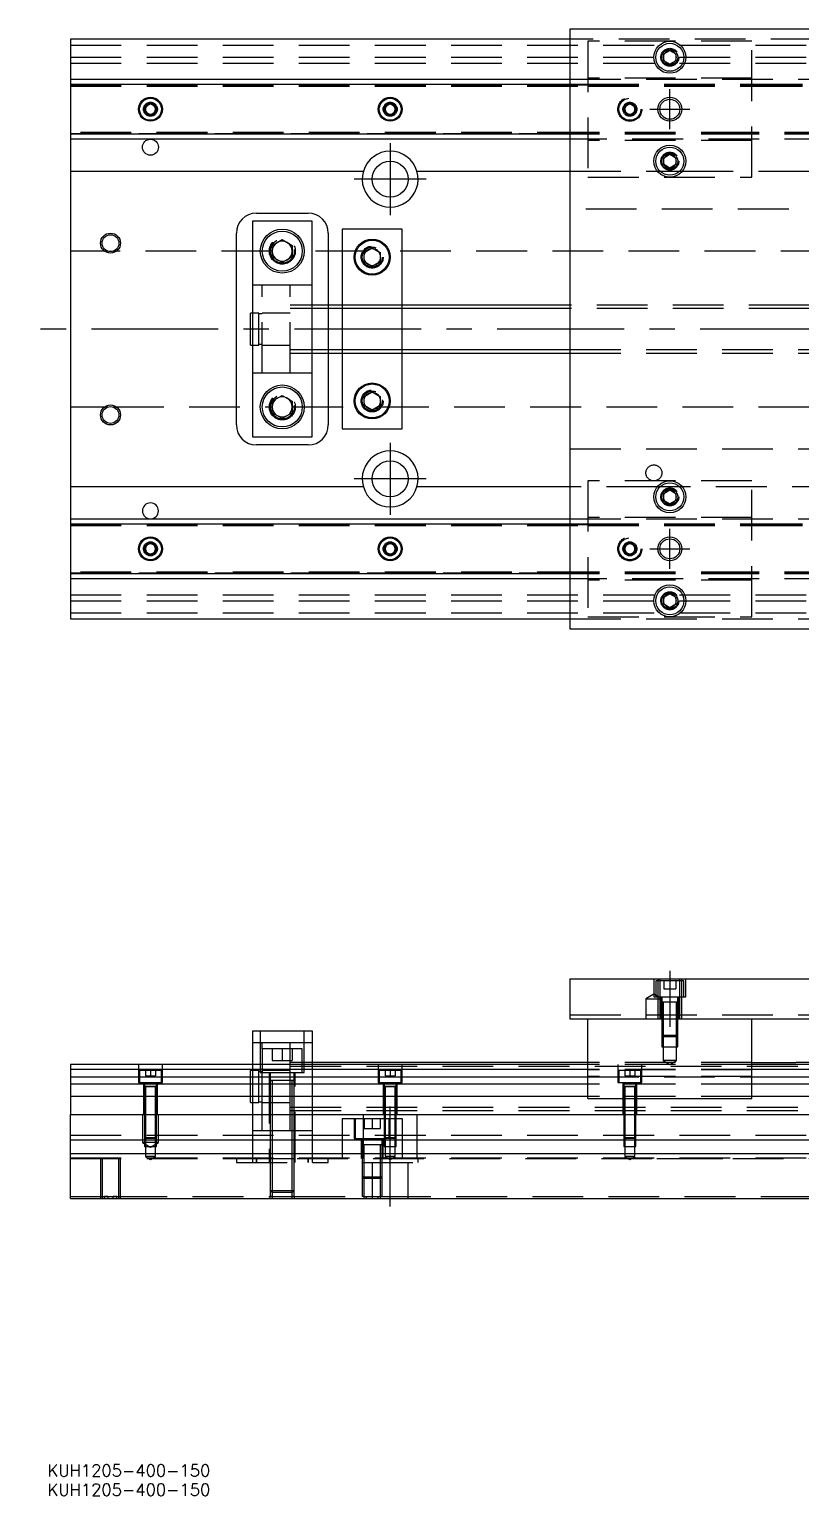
# Model space of a CAD drawing. Extents: x -10 to 607, y -292 to 77.
# Drawn here: x -10.3 to 182.7, y -291.9 to 75 of the extents above; entities that cross this region are included whole.
import ezdxf

# ---------------------------------------------------------------- set-up
doc = ezdxf.new("R2010")
doc.units = 0
doc.linetypes.add('CENTER', pattern=[50.8, 31.75, -6.35, 6.35, -6.35])
doc.linetypes.add('DASHED', pattern=[19.05, 12.7, -6.35])
doc.layers.get('0').update_dxf_attribs({"linetype": 'CONTINUOUS'})
doc.layers.add('CENTER', color=1, linetype='CENTER')
doc.styles.get("Standard").update_dxf_attribs({"font": 'txt.shx', "height": 3, "bigfont": 'bigfont.shx'})

# ---------------------------------------------------------------- blocks, each defined once
blk = doc.blocks.new('*U2')
at = {"color": 7, "linetype": 'CONTINUOUS'}
blk.add_text('KUH1205-400-150', height=3, dxfattribs=at).set_placement((-5.77, -287.14))
blk = doc.blocks.new('*U3')
at = {"color": 7, "linetype": 'CONTINUOUS'}
blk.add_text('KUH1205-400-150', height=3, dxfattribs=at).set_placement((-5.77, -291.94))

msp = doc.modelspace()

# ---------------------------------------------------------------- linework, layer by layer
at = {"color": 7, "linetype": 'CONTINUOUS'}
for p, q in [((275, 75), (125, 75)), ((125, 75), (125, -75)), ((0, 72.5), (0, 62.5)), ((125, 72.5), (0, 72.5)), ((148.5, 68.866026), (150, 69.73205)), ((150, 69.73205), (151.5, 68.866026)), ((148.5, 67.133974), (148.5, 68.866026)), ((150, 66.26795), (148.5, 67.133974)), ((151.5, 67.133974), (150, 66.26795)), ((151.5, 68.866026), (151.5, 67.133974)), ((0, 62.5), (125, 62.5)), ((0, 62.5), (0, 61.247728)), ((0, 61.247728), (125, 61.247728)), ((0, 61.247728), (0, 48.752272)), ((18.75, 55.721688), (20, 56.443376)), ((18.75, 54.278312), (18.75, 55.721688)), ((20, 56.443376), (21.25, 55.721688)), ((21.25, 55.721688), (21.25, 54.278312)), ((78.75, 55.721688), (80, 56.443376)), ((78.75, 54.278312), (78.75, 55.721688)), ((80, 56.443376), (81.25, 55.721688)), ((81.25, 55.721688), (81.25, 54.278312)), ((20, 53.556624), (18.75, 54.278312)), ((21.25, 54.278312), (20, 53.556624)), ((80, 53.556624), (78.75, 54.278312)), ((81.25, 54.278312), (80, 53.556624)), ((125, 48.752272), (0, 48.752272)), ((0, 48.752272), (0, 47.5)), ((125, 47.5), (0, 47.5)), ((0, 47.5), (0, 39.5)), ((148.5, 42.866026), (150, 43.73205)), ((148.5, 41.133974), (148.5, 42.866026)), ((150, 40.26795), (148.5, 41.133974)), ((150, 43.73205), (151.5, 42.866026)), ((151.5, 41.133974), (150, 40.26795)), ((151.5, 42.866026), (151.5, 41.133974)), ((0, 39.5), (73.291796, 39.5)), ((0, 39.5), (0, -39.5)), ((86.708204, 39.5), (125, 39.5)), ((60.5, 27), (45.5, 27)), ((45.5, 27), (45.5, -27)), ((46.5, 29), (59.5, 29)), ((60.5, -27), (60.5, 27)), ((41.5, -24), (41.5, 24)), ((50.5, 20.943376), (53, 22.386752)), ((53, 22.386752), (55.5, 20.943376)), ((64.5, 24), (64.5, 6)), ((83, 25), (68, 25)), ((68, 25), (68, 6)), ((83, 6), (83, 25)), ((50.5, 18.056624), (50.5, 20.943376)), ((55.5, 20.943376), (55.5, 18.056624)), ((73.5, 19.1547), (75.5, 20.309402)), ((73.5, 16.8453), (73.5, 19.1547)), ((75.5, 20.309402), (77.5, 19.1547)), ((77.5, 19.1547), (77.5, 16.8453)), ((53, 16.613248), (50.5, 18.056624)), ((55.5, 18.056624), (53, 16.613248)), ((75.5, 15.690598), (73.5, 16.8453)), ((77.5, 16.8453), (75.5, 15.690598)), ((45, 0), (45, 4)), ((45.5, 4), (45, 4)), ((125, 6), (60.5, 6)), ((45, -4), (45, 0)), ((45, -4), (45.5, -4)), ((60.5, -6), (125, -6)), ((64.5, -6), (64.5, -24)), ((68, -6), (68, -25)), ((83, -25), (83, -6)), ((50.5, -18.056624), (53, -16.613248)), ((50.5, -20.943376), (50.5, -18.056624)), ((53, -16.613248), (55.5, -18.056624)), ((55.5, -18.056624), (55.5, -20.943376)), ((73.5, -16.8453), (75.5, -15.690598)), ((73.5, -19.1547), (73.5, -16.8453)), ((75.5, -15.690598), (77.5, -16.8453)), ((77.5, -16.8453), (77.5, -19.1547)), ((53, -22.386752), (50.5, -20.943376)), ((55.5, -20.943376), (53, -22.386752)), ((75.5, -20.309402), (73.5, -19.1547)), ((77.5, -19.1547), (75.5, -20.309402)), ((68, -25), (83, -25)), ((45.5, -27), (60.5, -27)), ((59.5, -29), (46.5, -29)), ((73.291796, -39.5), (0, -39.5)), ((0, -39.5), (0, -47.5)), ((125, -39.5), (86.708204, -39.5)), ((148.5, -41.133974), (150, -40.26795)), ((150, -40.26795), (151.5, -41.133974)), ((148.5, -42.866026), (148.5, -41.133974)), ((150, -43.73205), (148.5, -42.866026)), ((151.5, -42.866026), (150, -43.73205)), ((151.5, -41.133974), (151.5, -42.866026)), ((0, -47.5), (125, -47.5)), ((0, -47.5), (0, -48.752272)), ((0, -48.752272), (125, -48.752272)), ((0, -48.752272), (0, -61.247728)), ((18.75, -54.278312), (20, -53.556624)), ((18.75, -55.721688), (18.75, -54.278312)), ((20, -53.556624), (21.25, -54.278312)), ((21.25, -54.278312), (21.25, -55.721688)), ((78.75, -54.278312), (80, -53.556624)), ((78.75, -55.721688), (78.75, -54.278312)), ((80, -53.556624), (81.25, -54.278312)), ((81.25, -54.278312), (81.25, -55.721688)), ((20, -56.443376), (18.75, -55.721688)), ((21.25, -55.721688), (20, -56.443376)), ((80, -56.443376), (78.75, -55.721688)), ((81.25, -55.721688), (80, -56.443376)), ((0, -61.247728), (0, -62.5)), ((125, -61.247728), (0, -61.247728)), ((125, -62.5), (0, -62.5)), ((0, -62.5), (0, -72.5)), ((148.5, -67.133974), (150, -66.26795)), ((148.5, -68.866026), (148.5, -67.133974)), ((150, -69.73205), (148.5, -68.866026)), ((150, -66.26795), (151.5, -67.133974)), ((151.5, -68.866026), (150, -69.73205)), ((151.5, -67.133974), (151.5, -68.866026)), ((0, -72.5), (125, -72.5)), ((125, -75), (275, -75)), ((125, -162.58), (275, -162.58)), ((125, -162.58), (125, -172.58)), ((45.5, -175.58), (45.5, -184.08)), ((45.5, -175.58), (60.5, -175.58)), ((60.5, -175.58), (60.5, -184.08)), ((125, -172.58), (275, -172.58)), ((129.5, -192.58), (129.5, -172.58)), ((170.5, -192.58), (170.5, -172.58)), ((0, -184.08), (0, -185.332272)), ((129.5, -184.08), (0, -184.08)), ((129.5, -185.332272), (0, -185.332272)), ((0, -185.332272), (0, -187.10668)), ((0, -187.10668), (129.5, -187.10668)), ((0, -187.10668), (0, -189.003076)), ((129.5, -183.58), (60.5, -183.58)), ((170.5, -183.58), (181.5, -183.58)), ((229.5, -184.08), (170.5, -184.08)), ((229.5, -185.332272), (170.5, -185.332272)), ((170.5, -187.10668), (229.5, -187.10668)), ((129.5, -189.003076), (0, -189.003076)), ((0, -189.003076), (0, -192.057372)), ((229.5, -189.003076), (170.5, -189.003076)), ((129.5, -192.057372), (0, -192.057372)), ((0, -192.057372), (0, -196.58)), ((129.5, -192.58), (170.5, -192.58)), ((229.5, -192.057372), (170.5, -192.057372)), ((0, -196.58), (400, -196.58)), ((0, -202.88), (0, -196.58)), ((0, -202.88), (400, -202.88)), ((0, -206.28), (0, -202.88)), ((0, -217.58), (0, -206.28)), ((0, -206.28), (400, -206.28)), ((0, -217.58), (400, -217.58))]:
    msp.add_line(p, q, dxfattribs=at)
at = {"color": 3, "linetype": 'DASHED'}
for p, q in [((0, 71), (400, 71)), ((188.000006, 72.5), (125, 72.5)), ((170.5, 72), (129.5, 72)), ((129.5, 72), (129.5, 38)), ((170.5, 38), (170.5, 72)), ((0, 68), (400, 68)), ((0, 66.5), (400, 66.5)), ((151.973226, 68.326156), (152, 68)), ((125, 62.5), (229.5, 62.5)), ((170.5, 62.8), (129.5, 62.8)), ((0, 61.1147), (125, 61.1147)), ((0, 61.1), (129.5, 61.1)), ((0, 60.8), (129.5, 60.8)), ((125, 61.247728), (129.5, 61.247728)), ((125, 61.1147), (129.5, 61.1147)), ((129.5, 61.247728), (170.5, 61.247728)), ((129.5, 61.1147), (170.5, 61.1147)), ((129.5, 61.1), (170.5, 61.1)), ((129.5, 61.1), (170.5, 61.1)), ((129.5, 60.8), (170.5, 60.8)), ((129.5, 60.8), (170.5, 60.8)), ((170.5, 61.247728), (229.5, 61.247728)), ((170.5, 61.1147), (229.5, 61.1147)), ((170.5, 61.1), (229.5, 61.1)), ((170.5, 60.8), (229.5, 60.8)), ((21.477374, 55.25955), (21.5, 55)), ((78.5, 55), (78.52041, 55.24661)), ((138.5, 55), (138.52041, 55.24661)), ((138.75, 55.721688), (140, 56.443376)), ((138.75, 54.278312), (138.75, 55.721688)), ((140, 56.443376), (141.25, 55.721688)), ((141.25, 55.721688), (141.25, 54.278312)), ((140, 53.556624), (138.75, 54.278312)), ((141.25, 54.278312), (140, 53.556624)), ((129.5, 49.2), (0, 49.2)), ((129.5, 48.9), (0, 48.9)), ((125, 48.8853), (0, 48.8853)), ((129.5, 48.8853), (125, 48.8853)), ((129.5, 48.752272), (125, 48.752272)), ((170.5, 49.2), (129.5, 49.2)), ((170.5, 48.9), (129.5, 48.9)), ((170.5, 48.8853), (129.5, 48.8853)), ((170.5, 48.752272), (129.5, 48.752272)), ((229.5, 49.2), (170.5, 49.2)), ((229.5, 48.9), (170.5, 48.9)), ((229.5, 48.8853), (170.5, 48.8853)), ((229.5, 48.752272), (170.5, 48.752272)), ((229.5, 47.5), (125, 47.5)), ((170.5, 47.2), (129.5, 47.2)), ((148, 42), (148.030168, 42.346066)), ((125, 39.5), (146.877502, 39.5)), ((129.5, 38), (170.5, 38)), ((146.877502, 39.5), (147.55051, 39.5)), ((147.55051, 39.5), (152.44949, 39.5)), ((152.44949, 39.5), (153.122498, 39.5)), ((153.122498, 39.5), (193.291796, 39.5)), ((275, 30), (125, 30)), ((9.359688, 19.5), (0, 19.5)), ((50.5, 19.5), (10.640312, 19.5)), ((74.030306, 19.5), (55.5, 19.5)), ((55.977798, 19.864306), (56, 19.5)), ((400, 19.5), (76.969694, 19.5)), ((73, 18), (73.012884, 18.253488)), ((48, 11), (45.5, 11)), ((48, -11), (48, 11)), ((55, 11), (48, 11)), ((55, -11), (55, 11)), ((60.5, 11), (55, 11)), ((47.1, 4), (45.5, 4)), ((47.1, 0), (47.1, 4)), ((48, 3.8), (47.1, 3.8)), ((55, 4), (48, 4)), ((60.5, 6), (55, 6)), ((60.5, 5.125), (55, 5.125)), ((64.5, 6), (64.5, 5.125)), ((64.5, 5.125), (64.5, -5.125)), ((68, 6), (68, 5.125)), ((68, 5.125), (68, -5.125)), ((83, 5.125), (83, 6)), ((83, -5.125), (83, 5.125)), ((182.5, 6), (125, 6)), ((182.5, 5.125), (125, 5.125)), ((231.5, 6), (182.5, 6)), ((231.5, 5.125), (182.5, 5.125)), ((47.1, -4), (47.1, 0)), ((45.5, -4), (47.1, -4)), ((47.1, -3.8), (48, -3.8)), ((48, -4), (55, -4)), ((55, -5.125), (60.5, -5.125)), ((55, -6), (60.5, -6)), ((64.5, -5.125), (64.5, -6)), ((68, -5.125), (68, -6)), ((83, -6), (83, -5.125)), ((125, -5.125), (182.5, -5.125)), ((125, -6), (182.5, -6)), ((182.5, -5.125), (231.5, -5.125)), ((182.5, -6), (231.5, -6)), ((45.5, -11), (48, -11)), ((48, -11), (55, -11)), ((55, -11), (60.5, -11)), ((77.983582, -17.713962), (78, -18)), ((0, -19.5), (9.359688, -19.5)), ((10.640312, -19.5), (50.5, -19.5)), ((55.5, -19.5), (74.030306, -19.5)), ((55.977798, -19.135694), (56, -19.5)), ((76.969694, -19.5), (400, -19.5)), ((125, -30), (275, -30)), ((146.877502, -39.5), (125, -39.5)), ((170.5, -38), (129.5, -38)), ((129.5, -38), (129.5, -72)), ((147.55051, -39.5), (146.877502, -39.5)), ((152.44949, -39.5), (147.55051, -39.5)), ((153.122498, -39.5), (152.44949, -39.5)), ((193.291796, -39.5), (153.122498, -39.5)), ((170.5, -72), (170.5, -38)), ((151.973226, -41.673844), (152, -42)), ((125, -47.5), (229.5, -47.5)), ((170.5, -47.2), (129.5, -47.2)), ((0, -48.8853), (125, -48.8853)), ((0, -48.9), (129.5, -48.9)), ((0, -49.2), (129.5, -49.2)), ((125, -48.752272), (129.5, -48.752272)), ((125, -48.8853), (129.5, -48.8853)), ((129.5, -48.752272), (170.5, -48.752272)), ((129.5, -48.8853), (170.5, -48.8853)), ((129.5, -48.9), (170.5, -48.9)), ((129.5, -49.2), (170.5, -49.2)), ((170.5, -48.752272), (229.5, -48.752272)), ((170.5, -48.8853), (229.5, -48.8853)), ((170.5, -48.9), (229.5, -48.9)), ((170.5, -49.2), (229.5, -49.2)), ((21.477374, -54.74045), (21.5, -55)), ((81.477374, -54.74045), (81.5, -55)), ((138.75, -54.278312), (140, -53.556624)), ((138.75, -55.721688), (138.75, -54.278312)), ((140, -53.556624), (141.25, -54.278312)), ((141.25, -54.278312), (141.25, -55.721688)), ((141.477374, -54.74045), (141.5, -55)), ((140, -56.443376), (138.75, -55.721688)), ((141.25, -55.721688), (140, -56.443376)), ((129.5, -60.8), (0, -60.8)), ((129.5, -61.1), (0, -61.1)), ((125, -61.1147), (0, -61.1147)), ((129.5, -61.1147), (125, -61.1147)), ((129.5, -61.247728), (125, -61.247728)), ((170.5, -60.8), (129.5, -60.8)), ((170.5, -60.8), (129.5, -60.8)), ((170.5, -61.1), (129.5, -61.1)), ((170.5, -61.1), (129.5, -61.1)), ((170.5, -61.1147), (129.5, -61.1147)), ((170.5, -61.247728), (129.5, -61.247728)), ((229.5, -60.8), (170.5, -60.8)), ((229.5, -61.1), (170.5, -61.1)), ((229.5, -61.1147), (170.5, -61.1147)), ((229.5, -61.247728), (170.5, -61.247728)), ((229.5, -62.5), (125, -62.5)), ((170.5, -62.8), (129.5, -62.8)), ((0, -66.5), (400, -66.5)), ((0, -68), (400, -68)), ((151.973226, -67.673844), (152, -68)), ((0, -71), (400, -71)), ((125, -72.5), (188.000006, -72.5)), ((129.5, -72), (170.5, -72)), ((146, -162.58), (146, -167.08)), ((153.5, -163.08), (146.5, -163.08)), ((146.5, -163.08), (146.5, -167.08)), ((147.000006, -162.58), (147.000006, -163.08)), ((147.000006, -163.08), (147.000006, -167.08)), ((147.5, -162.58), (147.5, -172.58)), ((148.5, -163.08), (148.5, -165.08)), ((148.5, -165.08), (150, -165.08)), ((150, -163.08), (150, -165.08)), ((150, -165.08), (151.5, -165.08)), ((151.5, -163.08), (151.5, -165.08)), ((152.5, -172.58), (152.5, -162.58)), ((152.999994, -163.08), (152.999994, -162.58)), ((152.999994, -167.08), (152.999994, -163.08)), ((153.5, -167.08), (153.5, -163.08)), ((154, -167.08), (154, -162.58)), ((146, -166.4253), (144, -167.58)), ((144, -167.58), (148, -167.58)), ((144, -167.58), (144, -172.58)), ((148, -167.58), (146, -166.4253)), ((146, -167.08), (154, -167.08)), ((147.000006, -167.08), (147.000006, -172.58)), ((147.75, -167.08), (147.75, -172.58)), ((152.000006, -168.48), (147.999994, -168.48)), ((152.000006, -168.48), (147.999994, -168.48)), ((148, -167.08), (148, -168.48)), ((148, -168.475), (148, -168.48)), ((148, -168.48), (148.216462, -168.48)), ((148.216708, -168.48), (148, -168.48)), ((148, -168.48), (148, -168.485)), ((148, -168.48), (148, -172.58)), ((151.783332, -168.48), (148.216708, -168.48)), ((148.35, -168.48), (148.35, -172.58)), ((151.65, -172.58), (151.65, -168.48)), ((152, -168.48), (151.783332, -168.48)), ((151.783538, -168.48), (152, -168.48)), ((152, -168.48), (152, -167.08)), ((152, -168.48), (152, -168.475)), ((152, -168.485), (152, -168.48)), ((152, -172.58), (152, -168.48)), ((152.25, -172.58), (152.25, -167.08)), ((152.999994, -172.58), (152.999994, -167.08)), ((125, -171.58), (275, -171.58)), ((47.5, -175.58), (47.5, -186.08)), ((58.5, -186.08), (58.5, -175.58)), ((148, -172.58), (148, -176.73)), ((148.000006, -172.58), (148.000002, -176.73)), ((148.35, -172.58), (148.35, -177.08)), ((151.65, -177.08), (151.65, -172.58)), ((151.999998, -176.73), (151.999994, -172.58)), ((152, -176.73), (152, -172.58)), ((48, -178.58), (45.5, -178.58)), ((48, -180.08), (48, -178.58)), ((55, -178.58), (48, -178.58)), ((55, -180.08), (55, -178.58)), ((60.5, -178.58), (55, -178.58)), ((148, -176.73), (152, -176.73)), ((148, -176.73), (148.35, -177.08)), ((148.000002, -176.73), (148.000006, -179.58)), ((148.000006, -179.58), (151.999994, -179.58)), ((151.65, -177.08), (148.35, -177.08)), ((148.35, -177.08), (148.35, -179.58)), ((148.35, -179.58), (148.35, -183.08)), ((151.65, -177.08), (152, -176.73)), ((151.65, -179.58), (151.65, -177.08)), ((151.65, -183.08), (151.65, -179.58)), ((151.999994, -179.58), (151.999998, -176.73)), ((58, -180.08), (48, -180.08)), ((48, -180.08), (48, -184.08)), ((50.5, -180.08), (50.5, -183.08)), ((50.5, -183.08), (53, -183.08)), ((53, -180.08), (53, -183.08)), ((53, -183.08), (55.5, -183.08)), ((55, -184.08), (55, -180.08)), ((55.5, -180.08), (55.5, -183.08)), ((58, -184.08), (58, -180.08)), ((151.65, -183.08), (148.35, -183.08)), ((148.35, -183.08), (150, -184.032628)), ((150, -184.032628), (151.65, -183.08)), ((17, -184.08), (17, -188.58)), ((22.75, -185.58), (17.25, -185.58)), ((17.25, -185.58), (17.25, -188.58)), ((18.75, -185.58), (18.75, -186.88)), ((18.75, -186.88), (20, -186.88)), ((20, -185.58), (20, -186.88)), ((20, -186.88), (21.25, -186.88)), ((21.25, -185.58), (21.25, -186.88)), ((22.75, -188.58), (22.75, -185.58)), ((23, -188.58), (23, -184.08)), ((45, -193.58), (45, -185.58)), ((45.5, -185.58), (45, -185.58)), ((45.5, -184.08), (45.5, -196.58)), ((47.1, -185.58), (45.5, -185.58)), ((47.1, -193.58), (47.1, -185.58)), ((48, -185.78), (47.1, -185.78)), ((47.5, -186.08), (58.5, -186.08)), ((48, -184.08), (48, -186.08)), ((55, -185.58), (48, -185.58)), ((48, -189.58), (48, -186.08)), ((49.75, -186.08), (49.75, -208.58)), ((50, -186.08), (50, -188.08)), ((58, -183.58), (55, -183.58)), ((55, -186.08), (55, -184.08)), ((55, -184.455), (349.99, -184.455)), ((55, -188.079526), (55, -186.08)), ((56, -188.08), (56, -186.08)), ((56.25, -208.58), (56.25, -186.08)), ((60.5, -183.58), (58, -183.58)), ((58, -186.08), (58, -184.08)), ((60.5, -184.08), (60.5, -196.58)), ((77, -184.08), (77, -188.58)), ((82.75, -185.58), (77.25, -185.58)), ((77.25, -185.58), (77.25, -188.58)), ((78.75, -185.58), (78.75, -186.88)), ((78.75, -186.88), (80, -186.88)), ((80, -185.58), (80, -186.88)), ((80, -186.88), (81.25, -186.88)), ((81.25, -185.58), (81.25, -186.88)), ((82.75, -188.58), (82.75, -185.58)), ((83, -188.58), (83, -184.08)), ((170.5, -183.58), (129.5, -183.58)), ((170.5, -184.08), (129.5, -184.08)), ((170.5, -185.332272), (129.5, -185.332272)), ((170.5, -185.377056), (129.5, -185.377056)), ((170.5, -187.08), (129.5, -187.08)), ((129.5, -187.10668), (170.5, -187.10668)), ((137, -184.08), (137, -188.58)), ((142.75, -185.58), (137.25, -185.58)), ((137.25, -185.58), (137.25, -188.58)), ((138.75, -185.58), (138.75, -186.88)), ((138.75, -186.88), (140, -186.88)), ((140, -185.58), (140, -186.88)), ((140, -186.88), (141.25, -186.88)), ((141.25, -185.58), (141.25, -186.88)), ((142.75, -188.58), (142.75, -185.58)), ((143, -188.58), (143, -184.08)), ((270.5, -183.58), (181.5, -183.58)), ((17, -188.58), (23, -188.58)), ((18.25, -188.58), (18.25, -196.58)), ((21.500006, -189.58), (18.499994, -189.58)), ((19.998804, -189.58), (18.499994, -189.58)), ((18.5, -188.58), (18.5, -189.58)), ((18.5, -189.575), (18.5, -189.58)), ((18.5, -189.58), (18.62467, -189.58)), ((18.624678, -189.58), (18.5, -189.58)), ((18.5, -189.58), (18.5, -189.585)), ((18.5, -189.58), (18.5, -196.58)), ((18.62467, -189.58), (21.375392, -189.58)), ((19.998804, -189.58), (18.624678, -189.58)), ((18.75, -189.58), (18.75, -196.58)), ((21.500006, -189.58), (19.998804, -189.58)), ((21.37533, -189.58), (19.998804, -189.58)), ((21.25, -196.58), (21.25, -189.58)), ((21.5, -189.58), (21.37533, -189.58)), ((21.375392, -189.58), (21.5, -189.58)), ((21.5, -189.58), (21.5, -188.58)), ((21.5, -189.58), (21.5, -189.575)), ((21.5, -189.585), (21.5, -189.58)), ((21.5, -196.58), (21.5, -189.58)), ((21.75, -196.58), (21.75, -188.58)), ((48, -196.58), (48, -189.58)), ((56.000006, -188.08), (49.999994, -188.08)), ((56.000006, -188.08), (49.999994, -188.08)), ((50, -188.075), (50, -188.08)), ((50, -188.08), (50.34965, -188.08)), ((50.349602, -188.08), (50, -188.08)), ((50, -188.08), (50, -188.085)), ((50, -188.08), (50, -196.58)), ((55.65035, -188.08), (50.349602, -188.08)), ((50.5, -188.08), (50.5, -196.58)), ((55, -189.58), (55, -188.079526)), ((55, -196.58), (55, -189.58)), ((55.5, -196.58), (55.5, -188.08)), ((55.650204, -188.08), (56, -188.08)), ((56, -188.08), (55.65035, -188.08)), ((56, -188.08), (56, -188.075)), ((56, -188.085), (56, -188.08)), ((56, -196.58), (56, -188.08)), ((77, -188.58), (83, -188.58)), ((78.25, -188.58), (78.25, -196.58)), ((81.500006, -189.58), (78.499994, -189.58)), ((79.998804, -189.58), (78.499994, -189.58)), ((78.5, -188.58), (78.5, -189.58)), ((78.5, -189.575), (78.5, -189.58)), ((78.5, -189.58), (78.62467, -189.58)), ((78.624678, -189.58), (78.5, -189.58)), ((78.5, -189.58), (78.5, -189.585)), ((78.5, -189.58), (78.5, -196.58)), ((78.62467, -189.58), (81.375392, -189.58)), ((79.998804, -189.58), (78.624678, -189.58)), ((78.75, -189.58), (78.75, -196.58)), ((81.500006, -189.58), (79.998804, -189.58)), ((81.37533, -189.58), (79.998804, -189.58)), ((81.25, -196.58), (81.25, -189.58)), ((81.5, -189.58), (81.37533, -189.58)), ((81.375392, -189.58), (81.5, -189.58)), ((81.5, -189.58), (81.5, -188.58)), ((81.5, -189.58), (81.5, -189.575)), ((81.5, -189.585), (81.5, -189.58)), ((81.5, -196.58), (81.5, -189.58)), ((81.75, -196.58), (81.75, -188.58)), ((170.5, -189.003076), (129.5, -189.003076)), ((137, -188.58), (143, -188.58)), ((138.25, -188.58), (138.25, -196.58)), ((141.500006, -189.58), (138.499994, -189.58)), ((139.998804, -189.58), (138.499994, -189.58)), ((141.500006, -189.58), (138.499994, -189.58)), ((138.5, -188.58), (138.5, -189.58)), ((138.5, -189.575), (138.5, -189.58)), ((138.5, -189.58), (138.62467, -189.58)), ((138.624678, -189.58), (138.5, -189.58)), ((138.5, -189.58), (138.5, -196.58)), ((138.5, -189.58), (138.5, -189.585)), ((138.62467, -189.58), (141.375392, -189.58)), ((139.998804, -189.58), (138.624678, -189.58)), ((138.75, -189.58), (138.75, -196.58)), ((141.500006, -189.58), (139.998804, -189.58)), ((141.37533, -189.58), (139.998804, -189.58)), ((141.25, -196.58), (141.25, -189.58)), ((141.5, -189.58), (141.37533, -189.58)), ((141.375392, -189.58), (141.5, -189.58)), ((141.5, -189.58), (141.5, -188.58)), ((141.5, -189.58), (141.5, -189.575)), ((141.5, -196.58), (141.5, -189.58)), ((141.5, -189.585), (141.5, -189.58)), ((141.75, -196.58), (141.75, -188.58)), ((45, -193.58), (45.5, -193.58)), ((45.5, -193.58), (47.1, -193.58)), ((47.1, -193.38), (48, -193.38)), ((48, -193.58), (50, -193.58)), ((50, -193.58), (50.5, -193.58)), ((50.5, -193.58), (55, -193.58)), ((170.5, -192.057372), (129.5, -192.057372)), ((170.5, -192.08), (129.5, -192.08)), ((18, -196.58), (18, -203.58)), ((18.5, -196.58), (18.5, -202.33)), ((18.500006, -196.58), (18.500002, -202.33)), ((18.75, -196.58), (18.75, -202.58)), ((21.25, -202.58), (21.25, -196.58)), ((21.499998, -202.33), (21.499994, -196.58)), ((21.5, -202.33), (21.5, -196.58)), ((22, -203.58), (22, -196.58)), ((45.5, -196.58), (45.5, -202.88)), ((48, -200.58), (48, -196.58)), ((50, -196.58), (50, -202.88)), ((50.5, -196.58), (50.5, -202.88)), ((55, -194.705), (349.99, -194.705)), ((55, -195.58), (349.99, -195.58)), ((55, -200.58), (55, -196.58)), ((55.5, -202.88), (55.5, -196.58)), ((56, -202.88), (56, -196.58)), ((60.5, -196.58), (60.5, -202.88)), ((68, -197.58), (68, -202.88)), ((68, -197.58), (78.5, -197.58)), ((71, -197.58), (71, -202.58)), ((71.25, -197.58), (71.25, -202.58)), ((73.291796, -207.58), (73.291796, -196.58)), ((73.5, -197.58), (73.5, -200.08)), ((75.5, -197.58), (75.5, -200.08)), ((77.5, -197.58), (77.5, -200.08)), ((78.5, -196.58), (78.5, -202.33)), ((78.5, -197.58), (78.75, -197.58)), ((78.500006, -196.58), (78.500002, -202.33)), ((78.75, -196.58), (78.75, -202.58)), ((78.75, -197.58), (81.25, -197.58)), ((79.75, -202.58), (79.75, -197.58)), ((80, -202.58), (80, -197.58)), ((81.25, -202.58), (81.25, -196.58)), ((81.25, -197.58), (81.5, -197.58)), ((81.499998, -202.33), (81.499994, -196.58)), ((81.5, -202.33), (81.5, -196.58)), ((81.5, -197.58), (83, -197.58)), ((83, -197.58), (83, -202.88)), ((86.708204, -196.58), (86.708204, -207.58)), ((138.5, -196.58), (138.5, -202.33)), ((138.500006, -196.58), (138.500002, -202.33)), ((138.75, -196.58), (138.75, -202.58)), ((141.25, -202.58), (141.25, -196.58)), ((141.499998, -202.33), (141.499994, -196.58)), ((141.5, -202.33), (141.5, -196.58)), ((0, -201.73), (400, -201.73)), ((45.5, -200.58), (48, -200.58)), ((48, -200.58), (50, -200.58)), ((50, -200.58), (50.5, -200.58)), ((50.5, -200.58), (55, -200.58)), ((55, -200.58), (60.5, -200.58)), ((73.5, -200.08), (75.5, -200.08)), ((75.5, -200.08), (77.5, -200.08)), ((22, -203.58), (18, -203.58)), ((18, -203.58), (20, -204.7347)), ((18.5, -202.33), (21.5, -202.33)), ((18.5, -202.33), (18.75, -202.58)), ((18.500002, -202.33), (18.500006, -202.88)), ((18.500006, -202.88), (18.500006, -204.58)), ((18.500006, -204.58), (21.499994, -204.58)), ((21.25, -202.58), (18.75, -202.58)), ((18.75, -202.58), (18.75, -204.58)), ((18.75, -204.58), (18.75, -207.08)), ((20, -204.7347), (22, -203.58)), ((21.25, -202.58), (21.5, -202.33)), ((21.25, -204.58), (21.25, -202.58)), ((21.25, -207.08), (21.25, -204.58)), ((21.499994, -202.88), (21.499998, -202.33)), ((21.499994, -204.58), (21.499994, -202.88)), ((45.5, -202.88), (45.5, -206.28)), ((50, -202.88), (50, -206.28)), ((50.5, -202.88), (50.5, -206.28)), ((55.5, -206.28), (55.5, -202.88)), ((56, -206.28), (56, -202.88)), ((60.5, -202.88), (60.5, -206.28)), ((68, -202.88), (68, -206.28)), ((71, -202.58), (78.75, -202.58)), ((72.75, -202.58), (72.75, -207.58)), ((78.000006, -204.18), (72.999994, -204.18)), ((78.000006, -204.18), (72.999994, -204.18)), ((73, -202.58), (73, -202.88)), ((73, -202.88), (73, -204.18)), ((73, -204.175), (73, -204.18)), ((73, -204.18), (73.257448, -204.18)), ((73.257468, -204.18), (73, -204.18)), ((73, -204.18), (73, -206.28)), ((73, -204.18), (73, -204.185)), ((77.742552, -204.18), (73.257468, -204.18)), ((73.4, -204.18), (73.4, -206.28)), ((77.6, -206.28), (77.6, -204.18)), ((78, -204.18), (77.742552, -204.18)), ((77.742602, -204.18), (78, -204.18)), ((78, -202.88), (78, -202.58)), ((78, -204.18), (78, -202.88)), ((78, -204.18), (78, -204.175)), ((78, -206.28), (78, -204.18)), ((78, -204.185), (78, -204.18)), ((78.25, -207.58), (78.25, -202.58)), ((78.5, -202.33), (81.5, -202.33)), ((78.5, -202.33), (78.75, -202.58)), ((78.500002, -202.33), (78.500006, -202.88)), ((78.500006, -202.88), (78.500006, -204.58)), ((78.500006, -204.58), (81.499994, -204.58)), ((81.25, -202.58), (78.75, -202.58)), ((78.75, -202.58), (78.75, -204.58)), ((78.75, -204.58), (78.75, -207.08)), ((81.25, -202.58), (81.5, -202.33)), ((81.25, -204.58), (81.25, -202.58)), ((81.25, -207.08), (81.25, -204.58)), ((81.499994, -202.88), (81.499998, -202.33)), ((81.499994, -204.58), (81.499994, -202.88)), ((83, -202.88), (83, -206.28)), ((138.5, -202.33), (141.5, -202.33)), ((138.5, -202.33), (138.75, -202.58)), ((138.500002, -202.33), (138.500006, -202.88)), ((138.500006, -202.88), (138.500006, -204.58)), ((138.500006, -204.58), (141.499994, -204.58)), ((141.25, -202.58), (138.75, -202.58)), ((138.75, -202.58), (138.75, -204.58)), ((138.75, -204.58), (138.75, -207.08)), ((141.25, -202.58), (141.5, -202.33)), ((141.25, -204.58), (141.25, -202.58)), ((141.25, -207.08), (141.25, -204.58)), ((141.499994, -202.88), (141.499998, -202.33)), ((141.499994, -204.58), (141.499994, -202.88)), ((0, -207.43), (400, -207.43)), ((0, -207.58), (43.291796, -207.58)), ((7.500006, -207.58), (7.500006, -217.58)), ((7.9, -207.58), (7.9, -217.58)), ((12.1, -217.58), (12.1, -207.58)), ((12.499994, -217.58), (12.499994, -207.58)), ((21.25, -207.08), (18.75, -207.08)), ((18.75, -207.08), (20, -207.801688)), ((20, -207.801688), (21.25, -207.08)), ((41.5, -207.58), (41.5, -208.58)), ((41.5, -208.58), (64.5, -208.58)), ((43.291796, -207.58), (56.708204, -207.58)), ((45.5, -206.28), (45.5, -207.58)), ((45.5, -207.58), (45.5, -208.58)), ((46.5, -208.58), (46.5, -207.58)), ((46.5, -207.58), (46.5, -208.58)), ((50, -206.28), (50, -207.58)), ((50, -207.58), (50, -208.58)), ((50, -208.58), (50, -215.58)), ((50.000006, -208.58), (50.000006, -215.580006)), ((50.5, -206.28), (50.5, -207.58)), ((50.5, -207.58), (50.5, -208.58)), ((50.5, -208.58), (50.5, -216.08)), ((55.5, -207.58), (55.5, -206.28)), ((55.5, -208.58), (55.5, -207.58)), ((55.5, -216.08), (55.5, -208.58)), ((55.999994, -215.580006), (55.999994, -208.58)), ((56, -207.58), (56, -206.28)), ((56, -208.58), (56, -207.58)), ((56, -215.58), (56, -208.58)), ((56.708204, -207.58), (163.291796, -207.58)), ((59.5, -207.58), (59.5, -208.58)), ((59.5, -208.58), (59.5, -207.58)), ((60.5, -206.28), (60.5, -208.58)), ((64.5, -208.58), (64.5, -207.58)), ((68, -206.28), (68, -207.58)), ((73, -206.28), (73, -207.58)), ((73, -207.58), (73, -212.18)), ((73, -207.58), (73, -208.58)), ((73, -208.58), (87, -208.58)), ((73.000006, -207.58), (73.000002, -212.18)), ((73.4, -206.28), (73.4, -207.58)), ((73.4, -207.58), (73.4, -212.58)), ((75.5, -208.58), (75.5, -217.58)), ((77.6, -207.58), (77.6, -206.28)), ((77.6, -212.58), (77.6, -207.58)), ((77.999998, -212.18), (77.999994, -207.58)), ((78, -207.58), (78, -206.28)), ((78, -212.18), (78, -207.58)), ((81.25, -207.08), (78.75, -207.08)), ((78.75, -207.08), (80, -207.801688)), ((80, -207.801688), (81.25, -207.08)), ((83, -206.28), (83, -207.58)), ((84.5, -217.58), (84.5, -208.58)), ((87, -208.58), (87, -207.58)), ((141.25, -207.08), (138.75, -207.08)), ((138.75, -207.08), (140, -207.801688)), ((140, -207.801688), (141.25, -207.08)), ((146.708204, -207.58), (253.291796, -207.58)), ((73, -212.18), (78, -212.18)), ((73, -212.18), (73.4, -212.58)), ((73.000002, -212.18), (73.000006, -217.08)), ((77.6, -212.58), (73.4, -212.58)), ((73.4, -212.58), (73.4, -217.08)), ((77.6, -212.58), (78, -212.18)), ((77.6, -217.08), (77.6, -212.58)), ((77.999994, -217.08), (77.999998, -212.18)), ((50, -215.58), (56, -215.58)), ((50, -215.58), (50.5, -216.08)), ((50.000006, -215.580006), (50.000006, -217.08)), ((55.5, -216.08), (50.5, -216.08)), ((50.5, -216.08), (50.5, -217.08)), ((55.5, -216.08), (56, -215.58)), ((55.5, -217.08), (55.5, -216.08)), ((55.999994, -217.08), (55.999994, -215.580006)), ((0, -217.08), (8.500008, -217.08)), ((8.500008, -217.58), (8.500008, -217.08)), ((9.359688, -217.08), (8.500008, -217.08)), ((8.500008, -217.08), (9.359688, -217.08)), ((9.359688, -217.08), (10.640312, -217.08)), ((9.359688, -217.08), (9.359688, -217.58)), ((11.499992, -217.08), (10.640312, -217.08)), ((10.640312, -217.58), (10.640312, -217.08)), ((10.640312, -217.08), (11.499992, -217.08)), ((11.499992, -217.08), (11.499992, -217.58)), ((11.499992, -217.08), (50.000006, -217.08)), ((50.000006, -217.58), (50.000006, -217.08)), ((50.5, -217.08), (50.000006, -217.08)), ((50.000006, -217.08), (50.5, -217.08)), ((50.5, -217.08), (55.5, -217.08)), ((50.5, -217.08), (50.5, -217.58)), ((55.999994, -217.08), (55.5, -217.08)), ((55.5, -217.58), (55.5, -217.08)), ((55.5, -217.08), (55.999994, -217.08)), ((55.999994, -217.08), (55.999994, -217.58)), ((55.999994, -217.08), (73.500006, -217.08)), ((73.500006, -217.08), (73.000006, -217.08)), ((73.500006, -217.58), (73.500006, -217.08)), ((73.500006, -217.08), (74.030306, -217.08)), ((74.030306, -217.08), (76.969694, -217.08)), ((74.030306, -217.08), (74.030306, -217.58)), ((76.969694, -217.58), (76.969694, -217.08)), ((76.969694, -217.08), (77.499994, -217.08)), ((77.999994, -217.08), (77.499994, -217.08)), ((77.499994, -217.08), (77.499994, -217.58)), ((77.499994, -217.08), (400, -217.08))]:
    msp.add_line(p, q, dxfattribs=at)
at = {"color": 3, "linetype": 'CONTINUOUS'}
for p, q in [((125, 5.125), (60.5, 5.125)), ((60.5, -5.125), (125, -5.125))]:
    msp.add_line(p, q, dxfattribs=at)
at = {"color": 7, "linetype": 'CONTINUOUS'}
for centre, radius in [((150, 68), 4), ((150, 68), 3.5), ((20, 55), 3), ((20, 55), 2.75), ((80, 55), 3), ((80, 55), 2.75), ((150, 55), 2.5), ((20, 45.5), 2), ((150, 42), 4), ((150, 42), 3.5), ((80, 37.5), 4.5), ((10, 21.5), 2.1), ((53, 19.5), 5.5), ((53, 19.5), 5), ((75.5, 18), 4.5), ((75.5, 18), 4.25), ((53, -19.5), 5.5), ((53, -19.5), 5), ((75.5, -18), 4.5), ((75.5, -18), 4.25), ((10, -21.5), 2.1), ((80, -37.5), 4.5), ((150, -42), 4), ((150, -42), 3.5), ((20, -55), 3), ((20, -55), 2.75), ((80, -55), 3), ((80, -55), 2.75), ((150, -55), 2.5), ((150, -68), 4), ((150, -68), 3.5)]:
    msp.add_circle(centre, radius, dxfattribs=at)
at = {"color": 3, "linetype": 'DASHED'}
for centre, radius in [((150, 68), 2.25), ((150, 68), 2), ((20, 55), 1.75), ((20, 55), 1.5), ((80, 55), 1.75), ((80, 55), 1.5), ((140, 55), 3), ((140, 55), 2.75), ((140, 55), 1.75), ((140, 55), 1.5), ((150, 42), 2.25), ((150, 42), 2), ((53, 19.5), 3.25), ((53, 19.5), 3), ((75.5, 18), 2.75), ((75.5, 18), 2.5), ((53, -19.5), 3.25), ((53, -19.5), 3), ((75.5, -18), 2.75), ((75.5, -18), 2.5), ((146, -36), 2), ((150, -42), 2.25), ((150, -42), 2), ((20, -55), 1.75), ((20, -55), 1.5), ((80, -55), 1.75), ((80, -55), 1.5), ((140, -55), 3), ((140, -55), 2.75), ((140, -55), 1.75), ((140, -55), 1.5), ((150, -68), 2.25), ((150, -68), 2)]:
    msp.add_circle(centre, radius, dxfattribs=at)
at = {"color": 3, "linetype": 'CONTINUOUS'}
for centre, radius in [((150, 55), 3), ((10, 21.5), 2.5), ((10, -21.5), 2.5), ((150, -55), 3)]:
    msp.add_circle(centre, radius, dxfattribs=at)
at = {"color": 7, "linetype": 'CONTINUOUS'}
for centre, radius, start, end in [((150, 68), 1.65, 155.380023, 180), ((150, 68), 1.65, 180, 204.619977), ((150, 68), 1.65, 144.619977, 155.380023), ((150, 68), 1.65, 204.619977, 215.380023), ((150, 68), 1.65, 95.380023, 144.619977), ((150, 68), 1.65, 215.380023, 264.619977), ((150, 68), 1.65, 84.619977, 95.380023), ((150, 68), 1.65, 264.619977, 275.380023), ((150, 68), 1.65, 35.380023, 84.619977), ((150, 68), 1.65, 275.380023, 324.619977), ((150, 68), 1.65, 24.619977, 35.380023), ((150, 68), 1.65, 324.619977, 335.380023), ((150, 68), 1.65, 335.380023, 24.619977), ((20, 55), 1.25, 120, 180), ((20, 55), 1.25, 60, 120), ((20, 55), 1.25, 0, 60), ((80, 55), 1.25, 120, 180), ((80, 55), 1.25, 60, 120), ((80, 55), 1.25, 0, 60), ((20, 55), 1.25, 180, 240), ((20, 55), 1.25, 240, 300), ((20, 55), 1.25, 300, 0), ((80, 55), 1.25, 180, 240), ((80, 55), 1.25, 240, 300), ((80, 55), 1.25, 300, 0), ((80, 37.5), 7, 16.60155, 163.39845), ((150, 42), 1.65, 155.380023, 180), ((150, 42), 1.65, 180, 204.619977), ((150, 42), 1.65, 144.619977, 155.380023), ((150, 42), 1.65, 204.619977, 215.380023), ((150, 42), 1.65, 95.380023, 144.619977), ((150, 42), 1.65, 215.380023, 264.619977), ((150, 42), 1.65, 84.619977, 95.380023), ((150, 42), 1.65, 35.380023, 84.619977), ((150, 42), 1.65, 275.380023, 324.619977), ((150, 42), 1.65, 24.619977, 35.380023), ((150, 42), 1.65, 324.619977, 335.380023), ((150, 42), 1.65, 335.380023, 24.619977), ((80, 37.5), 7, 163.39845, 16.60155), ((150, 42), 1.65, 264.619977, 275.380023), ((46.5, 24), 5, 90, 180), ((59.5, 24), 5, 0, 90), ((53, 19.5), 2.5, 120, 180), ((53, 19.5), 2.5, 180, 240), ((53, 19.5), 2.5, 60, 120), ((53, 19.5), 2.5, 0, 60), ((53, 19.5), 2.5, 300, 0), ((75.5, 18), 2.1, 162.24721, 180), ((75.5, 18), 2.1, 137.75279, 162.24721), ((75.5, 18), 2.1, 102.24721, 137.75279), ((75.5, 18), 2.1, 77.75279, 102.24721), ((75.5, 18), 2.1, 42.24721, 77.75279), ((75.5, 18), 2.1, 17.75279, 42.24721), ((75.5, 18), 2.1, 342.24721, 17.75279), ((53, 19.5), 2.5, 240, 300), ((75.5, 18), 2.1, 180, 197.75279), ((75.5, 18), 2.1, 197.75279, 222.24721), ((75.5, 18), 2.1, 222.24721, 257.75279), ((75.5, 18), 2.1, 257.75279, 282.24721), ((75.5, 18), 2.1, 282.24721, 317.75279), ((75.5, 18), 2.1, 317.75279, 342.24721), ((53, -19.5), 2.5, 120, 180), ((53, -19.5), 2.5, 60, 120), ((53, -19.5), 2.5, 0, 60), ((75.5, -18), 2.1, 162.24721, 180), ((75.5, -18), 2.1, 180, 197.75279), ((75.5, -18), 2.1, 137.75279, 162.24721), ((75.5, -18), 2.1, 102.24721, 137.75279), ((75.5, -18), 2.1, 77.75279, 102.24721), ((75.5, -18), 2.1, 42.24721, 77.75279), ((75.5, -18), 2.1, 17.75279, 42.24721), ((75.5, -18), 2.1, 342.24721, 17.75279), ((53, -19.5), 2.5, 180, 240), ((53, -19.5), 2.5, 240, 300), ((53, -19.5), 2.5, 300, 0), ((75.5, -18), 2.1, 197.75279, 222.24721), ((75.5, -18), 2.1, 222.24721, 257.75279), ((75.5, -18), 2.1, 257.75279, 282.24721), ((75.5, -18), 2.1, 282.24721, 317.75279), ((75.5, -18), 2.1, 317.75279, 342.24721), ((46.5, -24), 5, 180, 270), ((59.5, -24), 5, 270, 0), ((80, -37.5), 7, 343.39845, 196.60155), ((80, -37.5), 7, 196.60155, 343.39845), ((150, -42), 1.65, 95.380023, 144.619977), ((150, -42), 1.65, 84.619977, 95.380023), ((150, -42), 1.65, 35.380023, 84.619977), ((20, -45.5), 2, 90, 270), ((20, -45.5), 2, 270, 90), ((150, -42), 1.65, 155.380023, 180), ((150, -42), 1.65, 180, 204.619977), ((150, -42), 1.65, 144.619977, 155.380023), ((150, -42), 1.65, 204.619977, 215.380023), ((150, -42), 1.65, 215.380023, 264.619977), ((150, -42), 1.65, 264.619977, 275.380023), ((150, -42), 1.65, 275.380023, 324.619977), ((150, -42), 1.65, 24.619977, 35.380023), ((150, -42), 1.65, 324.619977, 335.380023), ((150, -42), 1.65, 335.380023, 24.619977), ((20, -55), 1.25, 120, 180), ((20, -55), 1.25, 180, 240), ((20, -55), 1.25, 60, 120), ((20, -55), 1.25, 0, 60), ((20, -55), 1.25, 300, 0), ((80, -55), 1.25, 120, 180), ((80, -55), 1.25, 180, 240), ((80, -55), 1.25, 60, 120), ((80, -55), 1.25, 0, 60), ((80, -55), 1.25, 300, 0), ((20, -55), 1.25, 240, 300), ((80, -55), 1.25, 240, 300), ((150, -68), 1.65, 155.380023, 180), ((150, -68), 1.65, 180, 204.619977), ((150, -68), 1.65, 144.619977, 155.380023), ((150, -68), 1.65, 204.619977, 215.380023), ((150, -68), 1.65, 95.380023, 144.619977), ((150, -68), 1.65, 215.380023, 264.619977), ((150, -68), 1.65, 84.619977, 95.380023), ((150, -68), 1.65, 264.619977, 275.380023), ((150, -68), 1.65, 35.380023, 84.619977), ((150, -68), 1.65, 275.380023, 324.619977), ((150, -68), 1.65, 24.619977, 35.380023), ((150, -68), 1.65, 324.619977, 335.380023), ((150, -68), 1.65, 335.380023, 24.619977)]:
    msp.add_arc(centre, radius, start, end, dxfattribs=at)
at = {"color": 3, "linetype": 'DASHED'}
for centre, start, end in [((140, 55), 120, 180), ((140, 55), 60, 120), ((140, 55), 0, 60), ((140, 55), 180, 240), ((140, 55), 240, 300), ((140, 55), 300, 0), ((140, -55), 120, 180), ((140, -55), 180, 240), ((140, -55), 60, 120), ((140, -55), 0, 60), ((140, -55), 300, 0), ((140, -55), 240, 300)]:
    msp.add_arc(centre, 1.25, start, end, dxfattribs=at)
at = {"layer": 'CENTER', "color": 1, "linetype": 'CENTER'}
for p, q in [((150, 50), (150, 60)), ((145, 55), (155, 55)), ((80, 46.5), (80, 28.5)), ((89, 37.5), (71, 37.5)), ((443.361871, 0), (-10.32213, 0)), ((80, -28.5), (80, -46.5)), ((89, -37.5), (71, -37.5)), ((150, -60), (150, -50)), ((145, -55), (155, -55)), ((150, -160.58), (150, -174.58)), ((80, -219.58), (80, -194.58))]:
    msp.add_line(p, q, dxfattribs=at)

# ---------------------------------------------------------------- block references
at = {"color": 7, "linetype": 'CONTINUOUS'}
for name in ['*U2', '*U3']:
    msp.add_blockref(name, (0, 0), dxfattribs=at)

doc.saveas('drawing.dxf')
